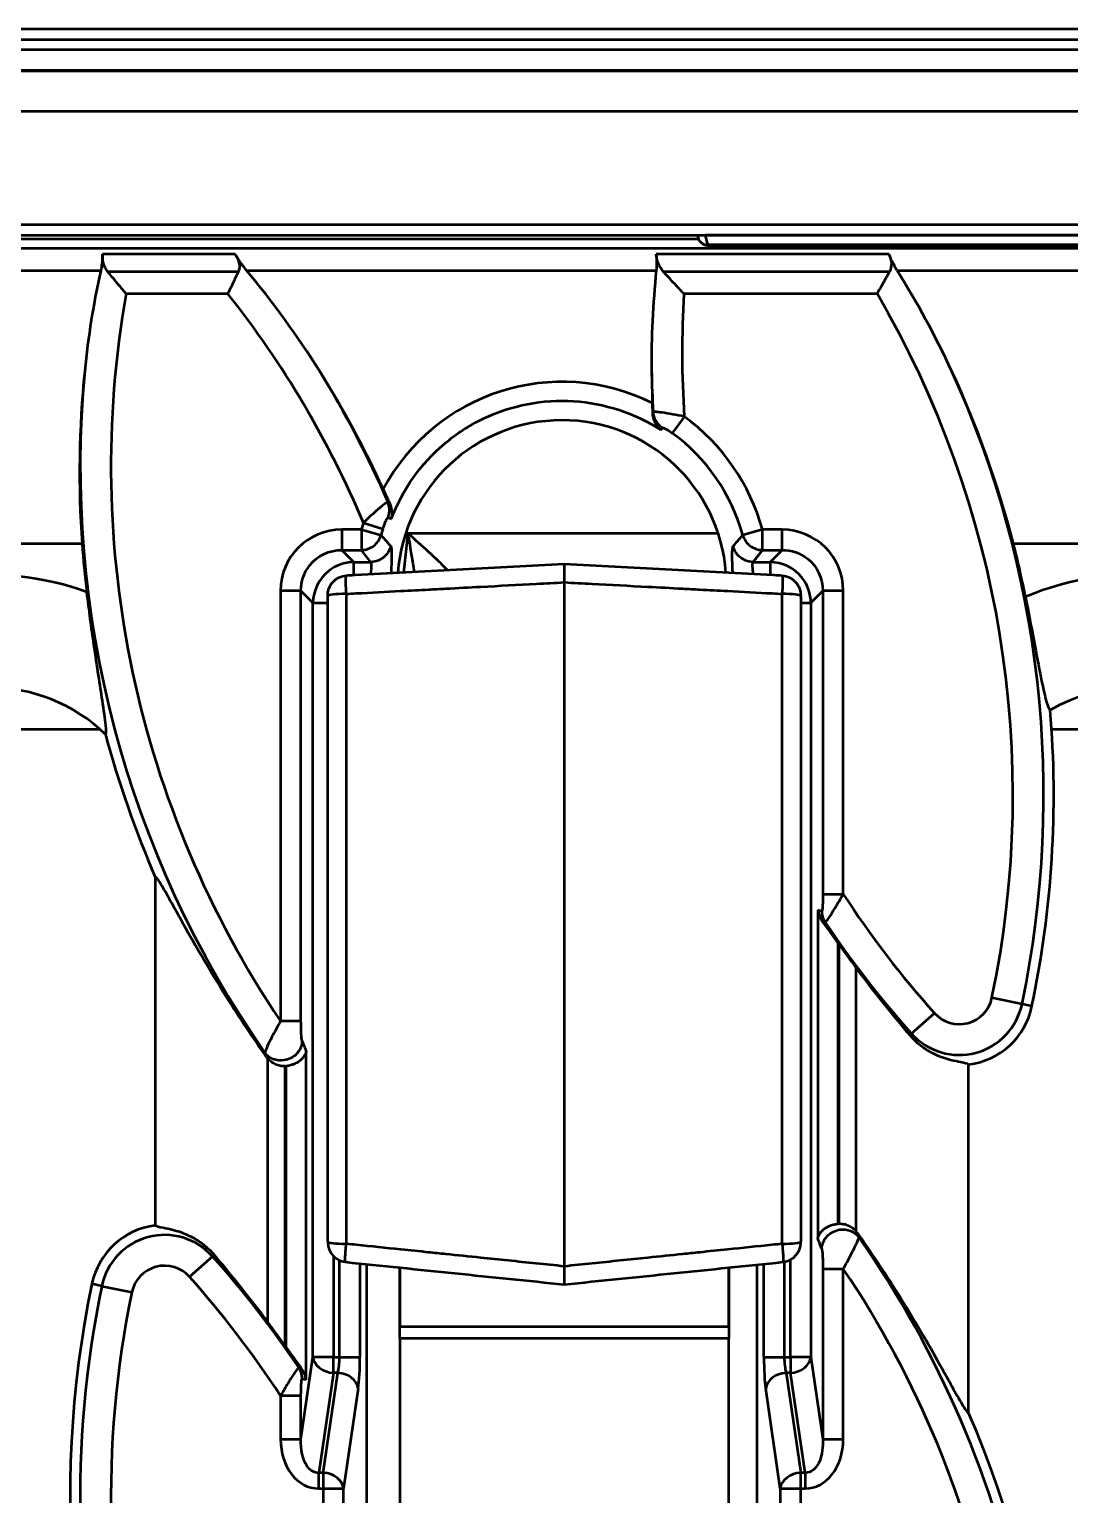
# Model space of a CAD drawing. Header units: millimetres. Extents: x 0 to 2219, y -32 to 1188.
# Drawn here: x 957.1 to 1007.7, y 527.3 to 598.5 of the extents above; entities that cross this region are included whole.
import ezdxf

# ---------------------------------------------------------------- set-up
doc = ezdxf.new("R2010")
doc.units = ezdxf.units.MM
doc.header["$LTSCALE"] = 2
doc.layers.add('Sichtbar (ISO)', color=7, linetype='Continuous', lineweight=50)
doc.layers.add('Sichtbar schmal (ISO)', color=7, linetype='Continuous', lineweight=50)

msp = doc.modelspace()

# ---------------------------------------------------------------- linework, layer by layer
at = {"layer": 'Sichtbar (ISO)'}
for p, q in [((1097.6788, 598.4711), (597.6788, 598.4711)), ((1097.6788, 596.4711), (597.6788, 596.4711)), ((1097.6788, 594.4711), (597.6788, 594.4711)), ((864.9418, 588.4711), (989.8289, 588.4711)), ((989.5448, 588.4711), (989.5795, 588.3417)), ((989.8289, 588.4711), (1019.5288, 588.4711)), ((1019.4192, 588.4585), (989.9384, 588.4585)), ((989.6042, 588.2711), (865.2325, 588.2711)), ((990.0625, 587.9711), (1019.2952, 587.9711)), ((959.6223, 573.4711), (945.0846, 573.4711)), ((1017.3107, 573.4711), (1004.9211, 573.4711)), ((983.072, 572.4711), (972.9076, 571.9384)), ((983.072, 572.4711), (983.072, 571.5931)), ((993.2364, 571.9384), (983.072, 572.4711)), ((993.6724, 571.9154), (993.6722, 571.9154)), ((983.072, 571.5931), (983.072, 538.3478)), ((971.572, 570.9665), (971.572, 570.9228)), ((971.572, 539.5498), (971.572, 570.9228)), ((994.572, 570.9228), (994.572, 570.9665)), ((994.572, 570.9228), (994.572, 539.5498)), ((963.1831, 557.2702), (963.1831, 540.3394)), ((1002.7387, 531.2276), (1002.7387, 548.1584)), ((971.572, 539.5498), (971.572, 539.5054)), ((994.572, 539.5054), (994.572, 539.5498)), ((973.4609, 538.4539), (973.4609, 523.6172)), ((992.4609, 523.6172), (992.4609, 538.4311)), ((975.072, 538.2884), (975.072, 535.4271)), ((975.072, 534.8592), (975.072, 538.2884)), ((983.072, 538.3478), (983.072, 537.4686)), ((991.072, 535.4271), (991.072, 538.2884)), ((991.072, 538.2884), (991.072, 534.8592)), ((975.072, 535.4271), (991.072, 535.4271)), ((975.072, 534.8592), (975.072, 521.5409)), ((991.072, 521.6831), (991.072, 534.8592))]:
    msp.add_line(p, q, dxfattribs=at)
for centre, radius, start, end in [((990.0625, 588.4711), 0.5, 195, 270), ((982.9609, 571.4711), 8, 4.212841, 175.871111), ((1009.2545, 577.238), 49.775, 184.340181, 187.070028), ((956.6673, 561.2598), 49.775, 11.154837, 14.201362), ((955.1831, 558.4711), 8, 45.770547, 136.483495), ((1010.7387, 558.4711), 8, 0, 120.236291), ((956.6673, 561.2598), 50.2124, 348.215004, 4.709885), ((1009.2545, 577.238), 50.2124, 195.045515, 203.432382), ((1037.0323, 582.7935), 49.775, 215.357831, 216.964052), ((1002.285, 551.7422), 3.6124, 277.214909, 348.215004), ((963.6368, 536.7555), 3.6124, 97.214909, 168.215004), ((972.522, 539.5054), 0.95, 180, 264.128651), ((993.622, 539.5054), 0.95, 275.871349, 0), ((1009.2545, 527.238), 50.2124, 168.215004, 203.432382), ((928.8895, 505.7042), 49.775, 35.357831, 36.964052), ((956.6673, 511.2598), 50.2124, 348.215004, 23.432382)]:
    msp.add_arc(centre, radius, start, end, dxfattribs=at)
for centre, major_axis, ratio, start_param, end_param in [((989.925, 588.9842), (0.1365, -0.5096), 0.947813, 5.8149227, 6.0344777), ((986.147, 578.9134), (2.652, 33.2633), 0.7958362, 1.3966645, 1.545239), ((939.3023, 564.2188), (-28.7612, 28.1435), 0.8980388, 4.4502941, 4.6008707), ((1012.3619, 581.4884), (-1.7008, 32.327), 0.7729134, 1.366646, 1.518259), ((972.0576, 569.464), (-19.5177, 31.9264), 0.8613635, 4.5787865, 4.7274567), ((1009.2545, 576.9112), (0, -49.7524), 0.9999784, 4.6124881, 4.781589), ((928.8895, 555.3765), (0, 49.8938), 0.9999784, 5.1410677, 5.2722426), ((1037.0323, 582.467), (0, -49.7159), 0.9999784, 4.7243321, 4.7560608), ((956.6673, 560.9323), (0, 49.8573), 0.9999784, 4.9666113, 5.145853), ((996.475, 555.2963), (-4.1668, 6.0673), 0.1057175, 1.7031997, 1.7147951), ((969.486, 549.1499), (0.7119, -0.8256), 0.9975141, 4.6162425, 4.7094492), ((969.3685, 548.8441), (-0.8629, 0.2267), 0.853178, 1.9219398, 1.9779214), ((996.5534, 539.6536), (-0.8629, 0.2267), 0.8531678, 5.0635317, 5.1195141), ((996.4358, 539.3479), (-0.7119, 0.8256), 0.9975142, 4.6162424, 4.7094492), ((2162.0719, 8353.9159), (-12261.0521, 838.7857), 0.6419588, 1.5175994, 1.518471), ((-195.9278, 8353.9159), (12261.0521, 838.7857), 0.6419588, 4.7647143, 4.7655859), ((969.4468, 533.2013), (-4.167, 6.0676), 0.1057224, 4.8447993, 4.856394)]:
    msp.add_ellipse(centre, major_axis=major_axis, ratio=ratio, start_param=start_param, end_param=end_param, dxfattribs=at)
for points, knots in [([(960.6134, 587.3863), (960.6108, 587.3394), (960.608, 587.2899), (960.596, 587.1297), (960.5833, 587.0144), (960.5605, 586.8839), (960.5582, 586.8708), (960.5547, 586.8521), (960.5536, 586.8465), (960.5517, 586.8369), (960.551, 586.8329), (960.5494, 586.8251), (960.5487, 586.8215), (960.547, 586.8129), (960.546, 586.808), (960.5424, 586.7907), (960.5398, 586.7782), (960.5363, 586.7622), (960.5355, 586.7586), (960.5347, 586.755)], [-0.453405151, -0.453405151, -0.453405151, -0.453405151, -0.436171072, -0.436171072, -0.400003943, -0.400003943, -0.39595637, -0.39595637, -0.394235397, -0.394235397, -0.392989709, -0.392989709, -0.391854526, -0.391854526, -0.390337616, -0.390337616, -0.386491703, -0.386491703, -0.385361375, -0.385361375, -0.385361375, -0.385361375]), ([(960.6199, 587.385), (960.6199, 587.3857), (960.6198, 587.3865), (960.6179, 587.4349), (960.6203, 587.4855), (960.6254, 587.5369)], [1.240725162, 1.240725162, 1.240725162, 1.240725162, 1.241037678, 1.241037678, 1.261269776, 1.261269776, 1.261269776, 1.261269776]), ([(960.8819, 586.6834), (960.7816, 586.8083), (960.7054, 586.9595), (960.6407, 587.1847), (960.6262, 587.2843), (960.6199, 587.385)], [-0.145340412, -0.145340412, -0.145340412, -0.145340412, -0.087004822, -0.087004822, -0.047839894, -0.047839894, -0.047839894, -0.047839894]), ([(967.62, 586.755), (967.6114, 586.7653), (967.6028, 586.7757), (967.5873, 586.7944), (967.5805, 586.8028), (967.5693, 586.8165), (967.565, 586.8219), (967.5566, 586.8323), (967.5526, 586.8373), (967.5434, 586.8488), (967.5381, 586.8554), (967.5217, 586.8762), (967.5105, 586.8905), (967.4215, 587.0054), (967.349, 587.1076), (967.2321, 587.2836), (967.186, 587.3568), (967.1179, 587.4648), (967.0944, 587.5021), (967.0716, 587.5369)], [-0.37723627, -0.37723627, -0.37723627, -0.37723627, -0.37317926, -0.37317926, -0.3699298, -0.3699298, -0.36785471, -0.36785471, -0.3659181, -0.3659181, -0.36339902, -0.36339902, -0.35792657, -0.35792657, -0.31960397, -0.31960397, -0.29070642, -0.29070642, -0.27414611, -0.27414611, -0.27414611, -0.27414611]), ([(967.0716, 587.5369), (967.1655, 587.3886), (967.2402, 587.2278), (967.2805, 587.0016), (967.2832, 586.9085), (967.2614, 586.7845), (967.2446, 586.7315), (967.2225, 586.6834)], [-1.2851344, -1.2851344, -1.2851344, -1.2851344, -1.22132322, -1.22132322, -1.18839654, -1.18839654, -1.16833831, -1.16833831, -1.16833831, -1.16833831]), ([(987.8999, 586.6834), (987.7864, 586.809), (987.6935, 586.9618), (987.5877, 587.2324), (987.5574, 587.3875), (987.548, 587.5369)], [-0.14711711, -0.14711711, -0.14711711, -0.14711711, -0.08667375, -0.08667375, -0.02798107, -0.02798107, -0.02798107, -0.02798107]), ([(987.548, 587.5369), (987.5487, 587.5203), (987.5496, 587.5031), (987.5548, 587.4105), (987.5606, 587.3265), (987.5682, 587.1275), (987.5686, 587.0117), (987.5607, 586.8809), (987.5599, 586.8686), (987.5586, 586.8509), (987.5582, 586.8456), (987.5575, 586.8362), (987.5572, 586.8323), (987.5566, 586.8247), (987.5563, 586.8211), (987.5555, 586.8125), (987.5551, 586.8076), (987.5535, 586.7906), (987.5524, 586.7785), (987.5507, 586.7627), (987.5503, 586.7588), (987.5499, 586.755)], [-0.460787722, -0.460787722, -0.460787722, -0.460787722, -0.453613238, -0.453613238, -0.423505911, -0.423505911, -0.387472572, -0.387472572, -0.383741174, -0.383741174, -0.382107423, -0.382107423, -0.380906612, -0.380906612, -0.379799553, -0.379799553, -0.378300933, -0.378300933, -0.37463402, -0.37463402, -0.373457297, -0.373457297, -0.373457297, -0.373457297]), ([(999.2607, 586.755), (999.2523, 586.7682), (999.244, 586.7816), (999.2316, 586.8018), (999.2274, 586.8086), (999.2204, 586.8202), (999.2176, 586.8249), (999.212, 586.8342), (999.2092, 586.8388), (999.2032, 586.849), (999.1999, 586.8545), (999.1886, 586.8737), (999.1806, 586.8875), (999.1097, 587.011), (999.0536, 587.1214), (998.9702, 587.3005), (998.94, 587.3696), (998.8957, 587.4703), (998.8805, 587.5047), (998.8657, 587.5369)], [-0.369997275, -0.369997275, -0.369997275, -0.369997275, -0.36525296, -0.36525296, -0.362832211, -0.362832211, -0.361171136, -0.361171136, -0.359550138, -0.359550138, -0.35760587, -0.35760587, -0.352805524, -0.352805524, -0.314503403, -0.314503403, -0.288599258, -0.288599258, -0.27396063, -0.27396063, -0.27396063, -0.27396063]), ([(998.8657, 587.5369), (998.9312, 587.3876), (998.977, 587.2277), (998.9866, 586.9552), (998.9575, 586.8068), (998.8901, 586.6834)], [0.02997029, 0.02997029, 0.02997029, 0.02997029, 0.0913638, 0.0913638, 0.14559588, 0.14559588, 0.14559588, 0.14559588]), ([(961.7635, 585.6227), (961.762, 585.6245), (961.7605, 585.6264), (961.6387, 585.7716), (961.5183, 585.9156), (961.2891, 586.1909), (961.1794, 586.3232), (961.0082, 586.5303), (960.9426, 586.6097), (960.8819, 586.6834)], [-0.00071469, -0.00071469, -0.00071469, -0.00071469, 0, 0, 0.05614574, 0.05614574, 0.11035606, 0.11035606, 0.14665166, 0.14665166, 0.14665166, 0.14665166]), ([(967.2225, 586.6834), (967.1689, 586.5712), (967.1078, 586.4434), (966.9912, 586.2005), (966.9381, 586.09), (966.8284, 585.8623), (966.7719, 585.7453), (966.7143, 585.6264), (966.7134, 585.6245), (966.7126, 585.6227)], [0.37004796, 0.37004796, 0.37004796, 0.37004796, 0.42048226, 0.42048226, 0.4590929, 0.4590929, 0.49811289, 0.49811289, 0.49872151, 0.49872151, 0.49872151, 0.49872151]), ([(988.8899, 585.6227), (988.8882, 585.6245), (988.8864, 585.6264), (988.7418, 585.7798), (988.5986, 585.9324), (988.3279, 586.222), (988.1987, 586.3608), (988.0165, 586.5573), (987.9564, 586.6223), (987.8999, 586.6834)], [-0.00075249, -0.00075249, -0.00075249, -0.00075249, 0, 0, 0.06249259, 0.06249259, 0.1222276, 0.1222276, 0.15329503, 0.15329503, 0.15329503, 0.15329503]), ([(998.8901, 586.6834), (998.8316, 586.5799), (998.7657, 586.4634), (998.6326, 586.2291), (998.5668, 586.1134), (998.4305, 585.8745), (998.3601, 585.7513), (998.2884, 585.6264), (998.2874, 585.6245), (998.2864, 585.6227)], [0.37614005, 0.37614005, 0.37614005, 0.37614005, 0.42365803, 0.42365803, 0.46560045, 0.46560045, 0.50818732, 0.50818732, 0.50881868, 0.50881868, 0.50881868, 0.50881868]), ([(987.3791, 579.854), (987.3778, 579.9235), (987.3759, 579.9961), (987.3699, 580.1829), (987.3661, 580.2693), (987.3649, 580.2965)], [0.000011312, 0.000011312, 0.000011312, 0.000011312, 0.022959401, 0.022959401, 0.057875046, 0.057875046, 0.057875046, 0.057875046]), ([(987.7705, 578.9985), (987.7695, 578.9994), (987.7685, 579.0002), (987.6616, 579.092), (987.5701, 579.2116), (987.4659, 579.4254), (987.4355, 579.5067), (987.3937, 579.6755), (987.3809, 579.7624), (987.3791, 579.854)], [-0.12484182, -0.12484182, -0.12484182, -0.12484182, -0.12424385, -0.12424385, -0.06268409, -0.06268409, -0.03024726, -0.03024726, -0.00000003, -0.00000003, -0.00000003, -0.00000003]), ([(974.2677, 576.1159), (974.2764, 576.097), (974.3058, 576.0325), (974.3722, 575.8898), (974.3982, 575.8344), (974.4753, 575.6719), (974.5262, 575.5666), (974.5736, 575.4716)], [0.000001, 0.000001, 0.000001, 0.000001, 0.006251403, 0.006251403, 0.010293216, 0.010293216, 0.01836345, 0.01836345, 0.01836345, 0.01836345]), ([(974.673, 574.6831), (974.6733, 574.6845), (974.6736, 574.6859), (974.7022, 574.8085), (974.7089, 574.9407), (974.6759, 575.2103), (974.6366, 575.3457), (974.5736, 575.4716)], [-0.00062328, -0.00062328, -0.00062328, -0.00062328, 0, 0, 0.05581283, 0.05581283, 0.11161427, 0.11161427, 0.11161427, 0.11161427]), ([(971.572, 570.9665), (971.572, 570.9683), (971.572, 570.9701), (971.5721, 570.9882), (971.5727, 571.0048), (971.5754, 571.0521), (971.5787, 571.0828), (971.5929, 571.1741), (971.6083, 571.234), (971.6718, 571.4083), (971.7365, 571.5151), (971.9031, 571.698), (972.0035, 571.7723), (972.227, 571.8782), (972.3481, 571.9089), (972.4716, 571.9154)], [-0.00052808, -0.00052808, -0.00052808, -0.00052808, 0, 0, 0.00493118, 0.00493118, 0.01404054, 0.01404054, 0.03228193, 0.03228193, 0.0688436, 0.0688436, 0.10540239, 0.10540239, 0.14196091, 0.14196091, 0.14196091, 0.14196091]), ([(972.9076, 571.9384), (972.8862, 571.9373), (972.8648, 571.9362), (972.7196, 571.9285), (972.5957, 571.922), (972.4719, 571.9154)], [-0.00643391, -0.00643391, -0.00643391, -0.00643391, 0, 0, 0.0372055, 0.0372055, 0.0372055, 0.0372055]), ([(993.6722, 571.9154), (993.5483, 571.922), (993.4245, 571.9285), (993.2792, 571.9362), (993.2578, 571.9373), (993.2364, 571.9384)], [0.106226978, 0.106226978, 0.106226978, 0.106226978, 0.143432458, 0.143432458, 0.149866364, 0.149866364, 0.149866364, 0.149866364]), ([(993.6724, 571.9154), (993.796, 571.9089), (993.917, 571.8782), (994.1406, 571.7723), (994.241, 571.698), (994.4076, 571.5151), (994.4722, 571.4083), (994.5357, 571.234), (994.5511, 571.1741), (994.5654, 571.0828), (994.5687, 571.0521), (994.5714, 571.0048), (994.5719, 570.9882), (994.572, 570.9701), (994.572, 570.9683), (994.572, 570.9665)], [0, 0, 0, 0, 0.03710964, 0.03710964, 0.07421954, 0.07421954, 0.11133237, 0.11133237, 0.12984875, 0.12984875, 0.13909542, 0.13909542, 0.14410094, 0.14410094, 0.14463698, 0.14463698, 0.14463698, 0.14463698]), ([(960.7634, 564.2035), (960.7693, 564.2076), (960.7744, 564.2149), (960.7971, 564.271), (960.8023, 564.3843), (960.748, 564.9477), (960.6819, 565.3915), (960.5011, 566.575), (960.3534, 567.5038), (960.0819, 569.3816), (959.9651, 570.2484), (959.858, 571.1115)], [-1.78326887, -1.78326887, -1.78326887, -1.78326887, -1.74722855, -1.74722855, -1.59078595, -1.59078595, -1.39715485, -1.39715485, -1.09852638, -1.09852638, -0.86238802, -0.86238802, -0.86238802, -0.86238802]), ([(1005.5019, 570.8893), (1005.5336, 570.7287), (1005.5651, 570.5679), (1005.7412, 569.6636), (1005.8778, 568.9373), (1006.1219, 567.6426), (1006.2295, 567.0745), (1006.4167, 566.1868), (1006.4971, 565.8551), (1006.6215, 565.4935), (1006.6682, 565.4065), (1006.7102, 565.3827)], [-2.63744717, -2.63744717, -2.63744717, -2.63744717, -2.58820798, -2.58820798, -2.36030601, -2.36030601, -2.14359689, -2.14359689, -1.94586937, -1.94586937, -1.80677467, -1.80677467, -1.80677467, -1.80677467]), ([(968.5979, 548.5223), (967.9351, 549.4612), (967.2611, 550.4668), (965.8573, 552.6943), (965.149, 553.9152), (964.188, 555.6329), (963.7816, 556.3829), (963.4376, 556.9587), (963.3604, 557.0811), (963.2453, 557.2352), (963.2053, 557.272), (963.1831, 557.2702)], [-1.1636059, -1.1636059, -1.1636059, -1.1636059, -0.8282199, -0.8282199, -0.4165788, -0.4165788, -0.1554996, -0.1554996, -0.0777498, -0.0777498, -0.0059838, -0.0059838, -0.0059838, -0.0059838]), ([(995.4056, 555.6636), (995.4057, 555.6627), (995.4058, 555.6619), (995.4177, 555.565), (995.4429, 555.4678), (995.5197, 555.2775), (995.5723, 555.1829), (995.6395, 555.0947)], [-0.000365583, -0.000365583, -0.000365583, -0.000365583, 0, 0, 0.0404666, 0.0404666, 0.081275979, 0.081275979, 0.081275979, 0.081275979]), ([(996.3893, 554.0587), (996.2808, 554.2119), (996.1664, 554.3728), (995.9153, 554.7227), (995.7801, 554.909), (995.6565, 555.0724), (995.648, 555.0836), (995.6395, 555.0947)], [0.22233415, 0.22233415, 0.22233415, 0.22233415, 0.27696814, 0.27696814, 0.34524575, 0.34524575, 0.35028519, 0.35028519, 0.35028519, 0.35028519]), ([(999.8745, 549.5881), (999.8301, 549.641), (999.7855, 549.6941), (999.0341, 550.5921), (998.299, 551.5052), (997.5156, 552.527), (997.3889, 552.6939), (997.2615, 552.8631)], [0.70958265, 0.70958265, 0.70958265, 0.70958265, 0.73010989, 0.73010989, 1.0546565, 1.0546565, 1.11670002, 1.11670002, 1.11670002, 1.11670002]), ([(1002.7387, 548.1584), (1002.6883, 548.197), (1002.5594, 548.2285), (1002.0837, 548.3211), (1001.6861, 548.3967), (1001.0783, 548.6557), (1000.8872, 548.7512), (1000.5034, 548.9945), (1000.3115, 549.1431), (1000.0523, 549.389), (999.9618, 549.4851), (999.8745, 549.5881)], [0.04336489, 0.04336489, 0.04336489, 0.04336489, 0.19996601, 0.19996601, 0.39993202, 0.39993202, 0.47560066, 0.47560066, 0.55126929, 0.55126929, 0.59299387, 0.59299387, 0.59299387, 0.59299387]), ([(969.4837, 548.0748), (969.4055, 548.0712), (969.3269, 548.0774), (969.1745, 548.1075), (969.1006, 548.1312), (968.9589, 548.1952), (968.8913, 548.2359), (968.7674, 548.3299), (968.7107, 548.3834), (968.6604, 548.4422)], [-0.093172377, -0.093172377, -0.093172377, -0.093172377, -0.069741717, -0.069741717, -0.046689689, -0.046689689, -0.02322216, -0.02322216, -0.000000608, -0.000000608, -0.000000608, -0.000000608]), ([(970.5162, 548.8016), (970.516, 548.8005), (970.5159, 548.7994), (970.5019, 548.7212), (970.4705, 548.6424), (970.373, 548.488), (970.3054, 548.4115), (970.1224, 548.2663), (970.0125, 548.2086), (969.8473, 548.1448), (969.7886, 548.1263), (969.6644, 548.096), (969.599, 548.0847), (969.5326, 548.0783)], [-0.1427344, -0.1427344, -0.1427344, -0.1427344, -0.14227923, -0.14227923, -0.11013159, -0.11013159, -0.07705583, -0.07705583, -0.03926805, -0.03926805, -0.02003669, -0.02003669, -0.00001489, -0.00001489, -0.00001489, -0.00001489]), ([(963.1831, 540.3394), (963.2335, 540.3007), (963.3624, 540.2692), (963.8381, 540.1767), (964.2357, 540.101), (964.8435, 539.842), (965.0347, 539.7465), (965.4184, 539.5032), (965.6104, 539.3547), (965.8696, 539.1088), (965.9601, 539.0126), (966.0473, 538.9096)], [0.04336489, 0.04336489, 0.04336489, 0.04336489, 0.19996601, 0.19996601, 0.39993202, 0.39993202, 0.47560066, 0.47560066, 0.55126929, 0.55126929, 0.59299387, 0.59299387, 0.59299387, 0.59299387]), ([(995.4056, 539.6962), (995.4058, 539.6972), (995.406, 539.6983), (995.42, 539.7766), (995.4514, 539.8553), (995.5488, 540.0098), (995.6165, 540.0862), (995.7995, 540.2315), (995.9093, 540.2892), (996.0745, 540.3529), (996.1332, 540.3714), (996.2574, 540.4017), (996.3228, 540.4131), (996.3893, 540.4194)], [-0.14273435, -0.14273435, -0.14273435, -0.14273435, -0.14227919, -0.14227919, -0.11013149, -0.11013149, -0.0770556, -0.0770556, -0.03926758, -0.03926758, -0.02003644, -0.02003644, -0.00001478, -0.00001478, -0.00001478, -0.00001478]), ([(996.4381, 540.4229), (996.5164, 540.4265), (996.5949, 540.4203), (996.7474, 540.3902), (996.8212, 540.3665), (996.9629, 540.3025), (997.0305, 540.2619), (997.1544, 540.1678), (997.2111, 540.1143), (997.2615, 540.0556)], [-0.093172334, -0.093172334, -0.093172334, -0.093172334, -0.069741685, -0.069741685, -0.046689673, -0.046689673, -0.023222156, -0.023222156, -0.000000608, -0.000000608, -0.000000608, -0.000000608]), ([(997.3239, 539.9755), (997.9867, 539.0365), (998.6608, 538.0309), (1000.0645, 535.8035), (1000.7728, 534.5825), (1001.7338, 532.8648), (1002.1402, 532.1148), (1002.4842, 531.5391), (1002.5614, 531.4167), (1002.6765, 531.2625), (1002.7165, 531.2258), (1002.7387, 531.2276)], [-1.1636059, -1.1636059, -1.1636059, -1.1636059, -0.8282199, -0.8282199, -0.4165788, -0.4165788, -0.1554996, -0.1554996, -0.0777498, -0.0777498, -0.0059838, -0.0059838, -0.0059838, -0.0059838]), ([(966.0473, 538.9096), (966.0918, 538.8568), (966.1363, 538.8036), (966.8878, 537.9056), (967.6229, 536.9925), (968.4062, 535.9707), (968.5329, 535.8038), (968.6604, 535.6346)], [0.70958265, 0.70958265, 0.70958265, 0.70958265, 0.73010989, 0.73010989, 1.0546565, 1.0546565, 1.11670002, 1.11670002, 1.11670002, 1.11670002]), ([(969.5326, 534.4391), (969.641, 534.2858), (969.7555, 534.1249), (970.0066, 533.775), (970.1417, 533.5888), (970.2653, 533.4253), (970.2738, 533.4141), (970.2823, 533.403)], [0.22233415, 0.22233415, 0.22233415, 0.22233415, 0.27696814, 0.27696814, 0.34524575, 0.34524575, 0.35028519, 0.35028519, 0.35028519, 0.35028519]), ([(970.5162, 532.8341), (970.5161, 532.835), (970.516, 532.8359), (970.5041, 532.9328), (970.479, 533.03), (970.4021, 533.2202), (970.3495, 533.3148), (970.2823, 533.403)], [-0.000365581, -0.000365581, -0.000365581, -0.000365581, 0, 0, 0.040466497, 0.040466497, 0.081275753, 0.081275753, 0.081275753, 0.081275753])]:
    msp.add_open_spline(points, degree=3, knots=knots, dxfattribs=at)
for points in [[(960.6254, 587.5369), (960.6201, 587.491), (960.6163, 587.4406), (960.6134, 587.3863)], [(972.4719, 571.9154), (972.4718, 571.9154), (972.4717, 571.9154), (972.4716, 571.9154)]]:
    msp.add_open_spline(points, degree=3, dxfattribs=at)
at = {"layer": 'Sichtbar schmal (ISO)'}
for p, q in [((597.6788, 597.9711), (1097.6788, 597.9711)), ((1097.6788, 597.4711), (597.6788, 597.4711)), ((597.6788, 596.4454), (1097.6788, 596.4454)), ((1097.6788, 588.9711), (597.6788, 588.9711)), ((990.0625, 587.9956), (989.9384, 588.4585)), ((1017.8661, 587.826), (865.0973, 587.826)), ((990.0625, 587.9956), (990.0625, 587.9711)), ((1019.2952, 587.9956), (990.0625, 587.9956)), ((960.6199, 587.385), (960.6134, 587.3863)), ((967.0716, 587.5369), (960.6254, 587.5369)), ((998.8657, 587.5369), (987.548, 587.5369)), ((864.2779, 586.755), (960.5347, 586.755)), ((967.2225, 586.6834), (960.8819, 586.6834)), ((967.62, 586.755), (987.5499, 586.755)), ((998.8901, 586.6834), (987.8999, 586.6834)), ((999.2607, 586.755), (1017.8661, 586.755)), ((966.7126, 585.6227), (961.7635, 585.6227)), ((998.2864, 585.6227), (988.8899, 585.6227)), ((987.3982, 579.8761), (987.3791, 579.854)), ((988.9179, 579.6607), (988.3267, 578.8479)), ((974.5531, 575.4798), (974.4978, 575.5018)), ((974.5736, 575.4716), (974.5531, 575.4798)), ((972.2557, 574.1539), (972.2557, 573.1614)), ((973.2107, 574.1539), (972.2557, 574.1539)), ((973.2107, 574.1539), (973.2107, 573.1614)), ((973.2107, 574.1539), (974.1677, 573.8906)), ((973.3079, 574.4848), (974.2553, 574.189)), ((992.7111, 574.1539), (991.7541, 573.8906)), ((992.7111, 573.1614), (992.7111, 574.1539)), ((993.6661, 574.1539), (992.7111, 574.1539)), ((993.6661, 573.1614), (993.6661, 574.1539)), ((975.463, 573.9846), (975.2609, 572.0617)), ((975.463, 573.9846), (990.5558, 573.9846)), ((972.2557, 573.1614), (973.2107, 573.1614)), ((972.2557, 573.1614), (972.8382, 572.5789)), ((992.7111, 573.1614), (993.6661, 573.1614)), ((993.0836, 572.5789), (993.6661, 573.1614)), ((972.8382, 571.9348), (972.8382, 572.5789)), ((972.8382, 572.5789), (973.6651, 572.5789)), ((992.2567, 572.5789), (993.0836, 572.5789)), ((993.0836, 572.5789), (993.0836, 571.9464)), ((994.8298, 571.5271), (994.8294, 571.5271)), ((970.2706, 571.1763), (969.2781, 571.1763)), ((969.2781, 571.1763), (969.2781, 550.2642)), ((970.2706, 550.2642), (970.2706, 571.1763)), ((970.8531, 570.5938), (970.2706, 571.1763)), ((970.8531, 570.5938), (971.572, 570.5938)), ((970.8531, 533.9374), (970.8531, 570.5938)), ((972.4723, 571.034), (972.4723, 539.4423)), ((993.6717, 539.4423), (993.6717, 571.034)), ((994.572, 570.5938), (995.0687, 570.5938)), ((995.6512, 571.1763), (995.0687, 570.5938)), ((995.0687, 570.5938), (995.0687, 533.9374)), ((996.6437, 571.1763), (995.6512, 571.1763)), ((995.6512, 571.1763), (995.6512, 556.4409)), ((996.6437, 556.4409), (996.6437, 571.1763)), ((960.5171, 564.4334), (949.8491, 564.4334)), ((1016.0727, 564.4334), (1006.7793, 564.4334)), ((995.6512, 556.4409), (996.6437, 556.4409)), ((995.4056, 555.6636), (995.4056, 539.6962)), ((995.6395, 555.0947), (995.6761, 555.0866)), ((996.3893, 540.4194), (996.3893, 554.0587)), ((996.4381, 540.4229), (996.4381, 553.9897)), ((997.2615, 552.8631), (997.2615, 540.0556)), ((1003.8762, 551.4102), (1005.339, 551.105)), ((999.9587, 549.6634), (1001.0729, 550.6591)), ((1005.339, 551.105), (1005.8213, 551.0044)), ((970.2706, 550.2642), (969.2781, 550.2642)), ((999.9587, 549.6634), (999.8745, 549.5881)), ((968.6604, 535.6346), (968.6604, 548.4422)), ((970.5162, 532.8341), (970.5162, 548.8016)), ((969.4837, 548.0748), (969.4837, 534.5081)), ((969.5326, 548.0783), (969.5326, 534.4391)), ((965.9631, 538.8344), (964.8489, 537.8387)), ((965.9631, 538.8344), (966.0473, 538.9096)), ((971.8456, 538.8384), (971.8456, 533.9374)), ((972.1464, 533.9374), (972.1464, 538.6328)), ((973.139, 538.487), (973.139, 533.9374)), ((992.7828, 533.9374), (992.7828, 538.4642)), ((993.7754, 538.5679), (993.7754, 533.9374)), ((994.0762, 533.9374), (994.0762, 538.671)), ((995.6512, 538.2335), (996.6437, 538.2335)), ((995.6512, 538.2335), (995.6512, 529.9569)), ((996.6437, 529.9569), (996.6437, 538.2335)), ((960.5828, 537.3927), (960.1006, 537.4933)), ((960.5828, 537.3927), (962.0456, 537.0875)), ((975.072, 534.8592), (991.072, 534.8592)), ((970.2706, 529.9569), (970.8531, 533.9374)), ((971.8456, 533.9374), (970.8531, 533.9374)), ((971.8456, 533.9374), (972.1464, 533.9374)), ((971.8456, 533.1714), (971.8456, 533.9374)), ((972.1464, 533.9374), (973.139, 533.9374)), ((992.7828, 533.9374), (993.7754, 533.9374)), ((993.7754, 533.9374), (994.0762, 533.9374)), ((994.0762, 533.9374), (994.0762, 533.1714)), ((995.0687, 533.9374), (994.0762, 533.9374)), ((995.0687, 533.9374), (995.6512, 529.9569)), ((970.2823, 533.403), (970.2457, 533.4112)), ((971.8456, 533.1714), (971.1353, 528.3167)), ((971.3483, 528.3167), (972.0587, 533.1714)), ((972.0587, 533.1714), (971.8456, 533.1714)), ((994.0762, 533.1714), (993.8631, 533.1714)), ((993.8631, 533.1714), (994.5735, 528.3167)), ((994.7866, 528.3167), (994.0762, 533.1714)), ((970.2706, 532.0569), (969.2781, 532.0569)), ((969.2781, 532.0569), (969.2781, 529.9569)), ((970.2706, 529.9569), (970.2706, 532.0569)), ((973.0513, 532.4053), (972.3409, 527.5506)), ((993.5809, 527.5506), (992.8706, 532.4053)), ((969.2781, 529.9569), (970.2706, 529.9569)), ((995.6512, 529.9569), (996.6437, 529.9569)), ((971.3483, 528.3167), (971.1353, 528.3167)), ((971.1353, 527.5506), (971.1353, 528.3167)), ((971.3483, 528.3167), (971.3483, 527.5506)), ((994.5735, 527.5506), (994.5735, 528.3167)), ((994.7866, 528.3167), (994.5735, 528.3167)), ((994.7866, 528.3167), (994.7866, 527.5506)), ((971.1353, 527.5506), (971.3483, 527.5506)), ((971.3483, 527.5506), (972.3409, 527.5506)), ((971.3483, 527.5506), (971.3483, 522.9705)), ((972.3409, 522.9705), (972.3409, 527.5506)), ((993.5809, 527.5506), (994.5735, 527.5506)), ((993.5809, 527.5506), (993.5809, 522.9705)), ((994.5735, 527.5506), (994.7866, 527.5506)), ((994.5735, 522.9705), (994.5735, 527.5506))]:
    msp.add_line(p, q, dxfattribs=at)
for centre, radius, start, end in [((1009.2545, 577.238), 48.2255, 169.987348, 214.009143), ((928.8895, 555.7042), 48.2255, 22.919199, 38.344442), ((1037.0323, 582.7935), 48.2255, 176.636749, 183.738524), ((956.6673, 561.2598), 48.2255, 348.215004, 30.343835), ((1009.2545, 577.238), 49.7198, 174.650644, 214.982833), ((928.8895, 555.7042), 49.7198, 23.464665, 31.757843), ((1037.0323, 582.7935), 49.7198, 181.060549, 183.363915), ((956.6673, 561.2598), 49.7198, 348.215004, 24.49369), ((982.9609, 571.4711), 10.1126, 15.384544, 53.968453), ((982.9609, 571.4711), 9.12, 15.384544, 53.968453), ((982.9609, 571.4711), 10.1126, 162.661504, 164.615456), ((982.9609, 571.4711), 9.12, 162.661504, 164.615456), ((955.1831, 558.4711), 13.4772, 69.703799, 126.960198), ((1010.7387, 558.4711), 13.4772, 52.983411, 112.865234), ((1037.0323, 582.7935), 48.2255, 213.12355, 221.784996), ((1037.0323, 582.7935), 49.7198, 213.892762, 221.784996), ((1002.285, 551.7422), 1.6255, 221.784996, 348.215004), ((1002.285, 551.7422), 3.1198, 221.784996, 348.215004), ((963.6368, 536.7555), 3.1198, 41.784996, 168.215004), ((956.6673, 511.2598), 49.7198, 348.215004, 34.982833), ((928.8895, 505.7042), 49.7198, 33.892762, 41.784996), ((963.6368, 536.7555), 1.6255, 41.784996, 168.215004), ((928.8895, 505.7042), 48.2255, 33.12355, 41.784996), ((956.6673, 511.2598), 48.2255, 348.215004, 34.009143), ((1009.2545, 527.238), 49.7198, 168.215004, 221.784996), ((1009.2545, 527.238), 48.2255, 168.215004, 221.784996)]:
    msp.add_arc(centre, radius, start, end, dxfattribs=at)
for centre, major_axis, ratio, start_param, end_param in [((990.0625, 588.4711), (-0.483, -0.1294), 0.947813, 0, 1.3220887), ((982.9609, 571.487), (0, 9.8491), 0.9999575, 5.8195905, 7.364714), ((972.3006, 571.1314), (-2.1531, 2.1531), 0.9852565, 5.5052135, 7.0611571), ((993.6212, 571.1314), (2.1531, 2.1531), 0.9852565, 5.5052135, 7.0611571), ((972.522, 570.9228), (-0.95, 0), 0.1171879, 4.7647489, 6.2831853), ((993.622, 570.9228), (0.95, 0), 0.1171879, 0, 1.5184364), ((1006.2494, 3958.8117), (0, -3404.3111), 0.1218693, 6.2570453, 6.2575023), ((1004.4915, 574.3893), (-34.0751, 3.3072), 0.5983771, 1.3675772, 1.3701437), ((981.2716, 825.1183), (0, -290.0682), 0.1218693, 5.9683997, 5.9711214), ((978.7403, 818.3909), (0.9694, -284.0549), 0.1246412, 5.9630263, 5.9653844), ((981.5353, 831.8257), (0, -297.116), 0.1218693, 5.971122, 5.9739652), ((987.1815, 270.1068), (-0.9694, 284.0549), 0.1246412, 5.9630263, 5.9653844), ((972.522, 539.5498), (-0.95, 0), 0.1132914, 0, 1.5184364), ((993.622, 539.5498), (0.95, 0), 0.1132914, 4.7647489, 6.2831853), ((984.3865, 256.672), (0, 297.116), 0.1218693, 5.971122, 5.9739652), ((984.6502, 263.3795), (0, 290.0682), 0.1218693, 5.9683997, 5.9711214), ((971.8456, 533.9374), (-0.9895, 0.1448), 0.7626782, 0.1895584, 1.6819383), ((972.8934, 533.9374), (0, -2), 0.1227846, 0.6981318, 1.5707963), ((993.0284, 533.9374), (0, 2), 0.1227846, 1.5707963, 2.4434608), ((994.0762, 533.9374), (0.9895, 0.1448), 0.7626782, 4.601247, 6.0936269), ((961.1292, 513.4449), (-34.7006, 3.1442), 0.607715, 4.5019695, 4.504493), ((959.6725, -2870.314), (0, 3404.3111), 0.1218693, 6.2570453, 6.2575023), ((972.0587, 532.4053), (0.9895, -0.1448), 0.7626781, 0.1895584, 1.6819383), ((993.8631, 532.4053), (-0.9895, -0.1448), 0.7626781, 4.601247, 6.0936269), ((971.2931, 530.1614), (-0.3797, -2.5947), 0.7626782, 4.9019475, 6.3943273), ((994.6287, 530.1614), (0.3797, -2.5947), 0.7626782, 6.1720433, 7.6644232), ((971.3483, 527.5506), (0.9895, -0.1448), 0.7626782, 0.1895584, 1.6819383), ((994.5735, 527.5506), (-0.9895, -0.1448), 0.7626782, 4.601247, 6.0936269)]:
    msp.add_ellipse(centre, major_axis=major_axis, ratio=ratio, start_param=start_param, end_param=end_param, dxfattribs=at)
for points, knots in [([(974.673, 574.6831), (975.2033, 576.0913), (976.5502, 577.9915), (979.7378, 580.0521), (983.5524, 580.7918), (986.5065, 579.8161), (987.7705, 578.9985)], [0, 0, 0, 0, 0.2857143, 0.4285714, 0.7142857, 1, 1, 1, 1]), ([(988.9094, 579.6491), (988.5412, 579.7258), (988.1406, 579.7982), (987.8305, 579.8417), (987.7142, 579.858), (987.6117, 579.8703), (987.5363, 579.8763), (987.461, 579.8824), (987.4132, 579.8822), (987.3982, 579.8761)], [0.00000003, 0.00000003, 0.00000003, 0.00000003, 0.57142857, 0.57142857, 0.57142857, 0.78571429, 0.78571429, 0.78571429, 1, 1, 1, 1]), ([(987.8566, 579.0992), (987.8613, 579.1047), (987.8761, 579.1038), (987.8994, 579.0964), (987.9228, 579.089), (987.9547, 579.0751), (987.9907, 579.057), (988.0866, 579.0086), (988.211, 578.9298), (988.3256, 578.8464)], [0, 0, 0, 0, 0.21428571, 0.21428571, 0.21428571, 0.42857143, 0.42857143, 0.42857143, 0.99999993, 0.99999993, 0.99999993, 0.99999993]), ([(974.4978, 575.5018), (974.4742, 575.4998), (974.3949, 575.4453), (974.2861, 575.3606), (974.1774, 575.276), (974.0449, 575.1638), (973.9096, 575.0447), (973.7066, 574.8661), (973.5005, 574.6735), (973.3079, 574.4848)], [0, 0, 0, 0, 0.28571429, 0.28571429, 0.28571429, 0.57142857, 0.57142857, 0.57142857, 0.99999967, 0.99999967, 0.99999967, 0.99999967]), ([(974.5094, 574.7465), (974.5628, 574.8842), (974.6022, 575.146), (974.541, 575.4002), (974.4978, 575.5018)], [0, 0, 0, 0, 0.5714286, 1, 1, 1, 1]), ([(974.2553, 574.189), (974.2901, 574.3004), (974.3561, 574.4848), (974.457, 574.6979), (974.4997, 574.7503), (974.5094, 574.7465)], [0.00000071, 0.00000071, 0.00000071, 0.00000071, 0.42857143, 0.71428571, 1, 1, 1, 1]), ([(974.6333, 573.3527), (974.5892, 573.1678), (974.3594, 572.7647), (973.9185, 572.5819), (973.6651, 572.5789)], [0, 0, 0, 0, 0.4285714, 1, 1, 1, 1]), ([(975.463, 573.9846), (975.5461, 573.494), (975.63, 572.9989), (975.7308, 572.3757), (975.7537, 572.2315), (975.776, 572.0887)], [-0.6404266, -0.6404266, -0.6404266, -0.6404266, -0.45284274, -0.45284274, -0.39611315, -0.39611315, -0.39611315, -0.39611315]), ([(977.4067, 572.1735), (977.3284, 572.2562), (977.2451, 572.3411), (977.158, 572.4275), (976.9542, 572.6299), (976.7284, 572.8421), (976.1651, 573.3594), (975.8124, 573.6734), (975.463, 573.9846)], [0.26356871, 0.26356871, 0.26356871, 0.26356871, 0.3202133, 0.3202133, 0.3202133, 0.45284274, 0.45284274, 0.6404266, 0.6404266, 0.6404266, 0.6404266]), ([(992.2567, 572.5789), (992.0033, 572.5819), (991.5624, 572.7647), (991.3326, 573.1678), (991.2886, 573.3527)], [0, 0, 0, 0, 0.5714286, 1, 1, 1, 1]), ([(991.7541, 573.8906), (991.8133, 573.6847), (991.9413, 573.4981), (992.1122, 573.3679), (992.2831, 573.2377), (992.4969, 573.1638), (992.7111, 573.1614)], [0, 0, 0, 0, 0.5, 0.5, 0.5, 1, 1, 1, 1]), ([(970.2706, 571.1763), (970.2674, 571.6274), (970.4209, 572.0751), (970.6967, 572.4223), (971.0644, 572.8852), (971.6542, 573.1657), (972.2557, 573.1614)], [0, 0, 0, 0, 0.42857143, 0.42857143, 0.42857143, 0.99999999, 0.99999999, 0.99999999, 0.99999999]), ([(993.6661, 573.1614), (994.1172, 573.1646), (994.5649, 573.0111), (994.9121, 572.7353), (995.3751, 572.3676), (995.6556, 571.7778), (995.6512, 571.1763)], [0, 0, 0, 0, 0.42857143, 0.42857143, 0.42857143, 0.99999999, 0.99999999, 0.99999999, 0.99999999]), ([(972.8382, 572.5789), (972.3936, 572.5756), (971.9502, 572.4179), (971.604, 572.1411), (971.1424, 571.772), (970.8575, 571.1866), (970.8531, 570.5938)], [0.00000002, 0.00000002, 0.00000002, 0.00000002, 0.42857143, 0.42857143, 0.42857143, 0.99999999, 0.99999999, 0.99999999, 0.99999999]), ([(972.4723, 571.034), (972.4697, 571.0936), (972.4673, 571.153), (972.4618, 571.3036), (972.4593, 571.3913), (972.4551, 571.6003), (972.4549, 571.7084), (972.4594, 571.8675), (972.4645, 571.9124), (972.4716, 571.9154)], [-0.0072157105, -0.0072157105, -0.0072157105, -0.0072157105, -0.0063137467, -0.0063137467, -0.0048706046, -0.0048706046, -0.0025615772, -0.0025615772, -0.0000789456, -0.0000789456, -0.0000789456, -0.0000789456]), ([(973.6718, 571.9784), (973.6783, 572.0519), (973.6838, 572.1085), (973.6877, 572.1511), (973.69, 572.1761), (973.6909, 572.1861), (973.6919, 572.1972), (973.6929, 572.2084), (973.694, 572.2209), (973.6961, 572.2479), (973.6983, 572.2743), (973.7001, 572.299), (973.7015, 572.3219), (973.7116, 572.486), (973.6987, 572.5579), (973.6651, 572.5789)], [0.26826421, 0.26826421, 0.26826421, 0.26826421, 0.375, 0.375, 0.375, 0.4375, 0.4375, 0.4375, 0.5, 0.5, 0.5, 0.56125312, 0.56125312, 0.56125312, 0.99999998, 0.99999998, 0.99999998, 0.99999998]), ([(992.2567, 572.5789), (992.2335, 572.5644), (992.2173, 572.522), (992.2153, 572.4461), (992.2139, 572.3925), (992.219, 572.3231), (992.2258, 572.2483), (992.2282, 572.2223), (992.2308, 572.1953), (992.2335, 572.1672), (992.2388, 572.1117), (992.2446, 572.0523), (992.2501, 571.9901)], [0.00000001, 0.00000001, 0.00000001, 0.00000001, 0.29315177, 0.29315177, 0.29315177, 0.5, 0.5, 0.5, 0.57169585, 0.57169585, 0.57169585, 0.713581, 0.713581, 0.713581, 0.713581]), ([(995.0687, 570.5938), (995.0655, 571.0384), (994.9077, 571.4818), (994.6309, 571.828), (994.2618, 572.2896), (993.6764, 572.5745), (993.0836, 572.5789)], [0.00000002, 0.00000002, 0.00000002, 0.00000002, 0.42857143, 0.42857143, 0.42857143, 0.99999999, 0.99999999, 0.99999999, 0.99999999]), ([(993.6724, 571.9154), (993.6796, 571.9124), (993.6847, 571.8675), (993.6892, 571.7084), (993.6889, 571.6003), (993.6847, 571.3913), (993.6822, 571.3036), (993.6768, 571.153), (993.6744, 571.0936), (993.6717, 571.034)], [-0.007136771, -0.007136771, -0.007136771, -0.007136771, -0.0046541333, -0.0046541333, -0.0023451059, -0.0023451059, -0.0009019638, -0.0009019638, 0, 0, 0, 0]), ([(972.4723, 571.034), (972.6339, 571.0425), (972.7955, 571.051), (973.6789, 571.0976), (974.4008, 571.1357), (975.5738, 571.1976), (976.0249, 571.2214), (976.7581, 571.26), (977.04, 571.2749), (977.886, 571.3195), (978.4499, 571.3493), (979.9162, 571.4266), (980.8185, 571.4742), (982.1712, 571.5456), (982.6216, 571.5693), (983.072, 571.5931)], [-1.1645571, -1.1645571, -1.1645571, -1.1645571, -1.1159629, -1.1159629, -0.8988759, -0.8988759, -0.7631965, -0.7631965, -0.6783969, -0.6783969, -0.5087977, -0.5087977, -0.2374389, -0.2374389, -0.1019866, -0.1019866, -0.1019866, -0.1019866]), ([(983.072, 571.5931), (983.5224, 571.5693), (983.9728, 571.5456), (985.3256, 571.4742), (986.2279, 571.4266), (987.6941, 571.3493), (988.2581, 571.3195), (989.104, 571.2749), (989.386, 571.26), (990.1191, 571.2214), (990.5703, 571.1976), (991.7433, 571.1357), (992.4651, 571.0976), (993.3486, 571.051), (993.5102, 571.0425), (993.6717, 571.034)], [0.1019866, 0.1019866, 0.1019866, 0.1019866, 0.2374389, 0.2374389, 0.5087977, 0.5087977, 0.6783969, 0.6783969, 0.7631965, 0.7631965, 0.8988759, 0.8988759, 1.1159629, 1.1159629, 1.1645571, 1.1645571, 1.1645571, 1.1645571]), ([(995.6512, 556.4409), (995.6512, 556.3433), (995.649, 556.1449), (995.6384, 555.8646), (995.6191, 555.662), (995.6011, 555.622), (995.5952, 555.6233)], [0, 0, 0, 0, 0.2857143, 0.5714286, 0.8571429, 1, 1, 1, 1]), ([(995.7608, 555.0678), (995.7738, 555.0712), (995.8534, 555.1532), (996.085, 555.5013), (996.3675, 555.9648), (996.5544, 556.285), (996.6437, 556.4409)], [0, 0, 0, 0, 0.1428571, 0.4285714, 0.7142857, 1, 1, 1, 1]), ([(995.5952, 555.6233), (995.5948, 555.5111), (995.6273, 555.3148), (995.7146, 555.1377), (995.7608, 555.0678)], [0, 0, 0, 0, 0.5714286, 1, 1, 1, 1]), ([(969.2781, 550.2642), (969.1296, 550.0039), (968.9871, 549.7432), (968.8593, 549.4965), (968.7741, 549.332), (968.6954, 549.1737), (968.6323, 549.0358), (968.6007, 548.9668), (968.5732, 548.9032), (968.5526, 548.8499), (968.532, 548.7966), (968.5188, 548.7539), (968.5179, 548.7321)], [0, 0, 0, 0, 0.4285714, 0.4285714, 0.4285714, 0.7142857, 0.7142857, 0.7142857, 0.8571429, 0.8571429, 0.8571429, 1, 1, 1, 1]), ([(970.3267, 549.3032), (970.3205, 549.3197), (970.3091, 549.3772), (970.2919, 549.5402), (970.2753, 549.8361), (970.2706, 550.1041), (970.2706, 550.2642)], [0, 0, 0, 0, 0.1428571, 0.2857143, 0.5714286, 1, 1, 1, 1]), ([(970.3267, 549.3032), (970.3177, 549.0771), (970.2207, 548.8513), (970.0596, 548.6807), (969.8986, 548.5101), (969.6735, 548.3947), (969.4389, 548.362), (969.263, 548.3375), (969.0816, 548.3596), (968.9206, 548.4244), (968.7596, 548.4891), (968.6189, 548.5965), (968.5179, 548.7321)], [0, 0, 0, 0, 0.2857143, 0.2857143, 0.2857143, 0.5714286, 0.5714286, 0.5714286, 0.7857143, 0.7857143, 0.7857143, 1, 1, 1, 1]), ([(995.5952, 539.1945), (995.6041, 539.4207), (995.7982, 539.8723), (996.4171, 540.1896), (997.0215, 540.116), (997.3029, 539.9013), (997.4039, 539.7657)], [0, 0, 0, 0, 0.2857143, 0.5714286, 0.7857143, 1, 1, 1, 1]), ([(972.4249, 538.5605), (972.424, 538.5605), (972.4233, 538.5613), (972.4152, 538.5783), (972.416, 538.6755), (972.4303, 538.9308), (972.4389, 539.0514), (972.4565, 539.2668), (972.4641, 539.3545), (972.4723, 539.4423)], [-0.0072265873, -0.0072265873, -0.0072265873, -0.0072265873, -0.0069088392, -0.0069088392, -0.0034811981, -0.0034811981, -0.0013389223, -0.0013389223, 0, 0, 0, 0]), ([(983.072, 538.3478), (982.6178, 538.3946), (982.1636, 538.4414), (980.8094, 538.5809), (979.9094, 538.6737), (978.4469, 538.8246), (977.8843, 538.8827), (977.0406, 538.9698), (976.7593, 538.9989), (976.0281, 539.0745), (975.5781, 539.121), (974.4081, 539.2419), (973.6881, 539.3164), (972.8029, 539.4081), (972.6376, 539.4252), (972.4723, 539.4423)], [0.1006022, 0.1006022, 0.1006022, 0.1006022, 0.2376844, 0.2376844, 0.5093236, 0.5093236, 0.6790981, 0.6790981, 0.7639854, 0.7639854, 0.899805, 0.899805, 1.1171164, 1.1171164, 1.1670056, 1.1670056, 1.1670056, 1.1670056]), ([(993.6717, 539.4423), (993.5065, 539.4252), (993.3412, 539.4081), (992.4559, 539.3164), (991.7359, 539.2419), (990.5659, 539.121), (990.116, 539.0745), (989.3847, 538.9989), (989.1035, 538.9698), (988.2597, 538.8827), (987.6972, 538.8246), (986.2347, 538.6737), (985.3347, 538.5809), (983.9804, 538.4414), (983.5262, 538.3946), (983.072, 538.3478)], [-1.1670056, -1.1670056, -1.1670056, -1.1670056, -1.1171164, -1.1171164, -0.899805, -0.899805, -0.7639854, -0.7639854, -0.6790981, -0.6790981, -0.5093236, -0.5093236, -0.2376844, -0.2376844, -0.1006022, -0.1006022, -0.1006022, -0.1006022]), ([(993.6717, 539.4423), (993.6799, 539.3545), (993.6876, 539.2668), (993.7052, 539.0514), (993.7137, 538.9308), (993.7281, 538.6755), (993.7289, 538.5783), (993.7208, 538.5613), (993.72, 538.5605), (993.7192, 538.5605)], [-0.0107113787, -0.0107113787, -0.0107113787, -0.0107113787, -0.0093724563, -0.0093724563, -0.0072301806, -0.0072301806, -0.0038025394, -0.0038025394, -0.0034847913, -0.0034847913, -0.0034847913, -0.0034847913]), ([(995.5952, 539.1945), (995.5982, 539.1863), (995.6042, 539.1634), (995.6148, 539.1002), (995.6257, 538.9984), (995.6387, 538.812), (995.6486, 538.5543), (995.6512, 538.3402), (995.6512, 538.2335)], [0, 0, 0, 0, 0.0714286, 0.1428571, 0.2857143, 0.4285714, 0.7142857, 1, 1, 1, 1]), ([(996.6437, 538.2335), (996.7427, 538.407), (996.839, 538.5807), (996.9302, 538.7506), (997.0215, 538.9205), (997.1078, 539.0869), (997.1841, 539.2413), (997.2223, 539.3186), (997.2578, 539.3928), (997.2894, 539.4618), (997.321, 539.5308), (997.3487, 539.5946), (997.3692, 539.6478), (997.3794, 539.6743), (997.3879, 539.6982), (997.3939, 539.7184), (997.3999, 539.7385), (997.4035, 539.7547), (997.4039, 539.7657)], [0, 0, 0, 0, 0.2857143, 0.2857143, 0.2857143, 0.5714286, 0.5714286, 0.5714286, 0.7142857, 0.7142857, 0.7142857, 0.8571429, 0.8571429, 0.8571429, 0.9285714, 0.9285714, 0.9285714, 1, 1, 1, 1]), ([(970.1611, 533.43), (970.148, 533.4266), (970.0684, 533.3445), (969.8368, 532.9964), (969.5543, 532.533), (969.3674, 532.2127), (969.2781, 532.0569)], [0, 0, 0, 0, 0.1428571, 0.4285714, 0.7142857, 1, 1, 1, 1]), ([(970.3267, 532.8745), (970.327, 532.9867), (970.2945, 533.1829), (970.2073, 533.36), (970.1611, 533.43)], [0, 0, 0, 0, 0.5714286, 1, 1, 1, 1]), ([(970.2706, 532.0569), (970.2706, 532.1545), (970.2728, 532.3528), (970.2835, 532.6332), (970.3027, 532.8357), (970.3207, 532.8757), (970.3267, 532.8745)], [0, 0, 0, 0, 0.2857143, 0.5714286, 0.8571429, 1, 1, 1, 1]), ([(971.1353, 528.3167), (970.9192, 528.3038), (970.4405, 528.5772), (970.2485, 529.4355), (970.2706, 529.9569)], [0, 0, 0, 0, 0.42857143, 0.99999994, 0.99999994, 0.99999994, 0.99999994]), ([(995.6512, 529.9569), (995.6678, 529.5658), (995.5385, 528.6858), (995.0746, 528.2996), (994.7866, 528.3167)], [0, 0, 0, 0, 0.4285714, 1, 1, 1, 1])]:
    msp.add_open_spline(points, degree=3, knots=knots, dxfattribs=at)
for points in [[(987.8566, 579.0992), (987.5943, 579.2684), (987.4188, 579.5658), (987.3982, 579.8761)], [(987.7705, 578.9985), (987.7992, 579.0321), (987.8279, 579.0657), (987.8566, 579.0992)], [(974.5094, 574.7465), (974.564, 574.7254), (974.6185, 574.7043), (974.673, 574.6831)], [(973.2107, 573.1614), (973.4249, 573.1638), (973.8526, 573.3116), (974.1085, 573.6847), (974.1677, 573.8906)], [(974.1677, 573.8906), (974.3195, 573.7104), (974.4746, 573.5311), (974.6333, 573.3527)], [(974.6333, 573.3527), (974.7119, 573.2643), (974.673, 572.7029), (974.6506, 572.0301)], [(991.2708, 572.0418), (991.2481, 572.7107), (991.2095, 573.2639), (991.2886, 573.3527)], [(991.2886, 573.3527), (991.4473, 573.5311), (991.6023, 573.7104), (991.7541, 573.8906)], [(973.6651, 572.5789), (973.51, 572.773), (973.3587, 572.9672), (973.2107, 573.1614)], [(992.7111, 573.1614), (992.5631, 572.9672), (992.4118, 572.773), (992.2567, 572.5789)], [(972.0587, 533.1714), (972.1172, 533.3712), (972.1464, 533.6665), (972.1464, 533.9374)], [(993.7754, 533.9374), (993.7754, 533.6665), (993.8046, 533.3712), (993.8631, 533.1714)]]:
    msp.add_open_spline(points, degree=3, dxfattribs=at)

doc.saveas('drawing.dxf')
